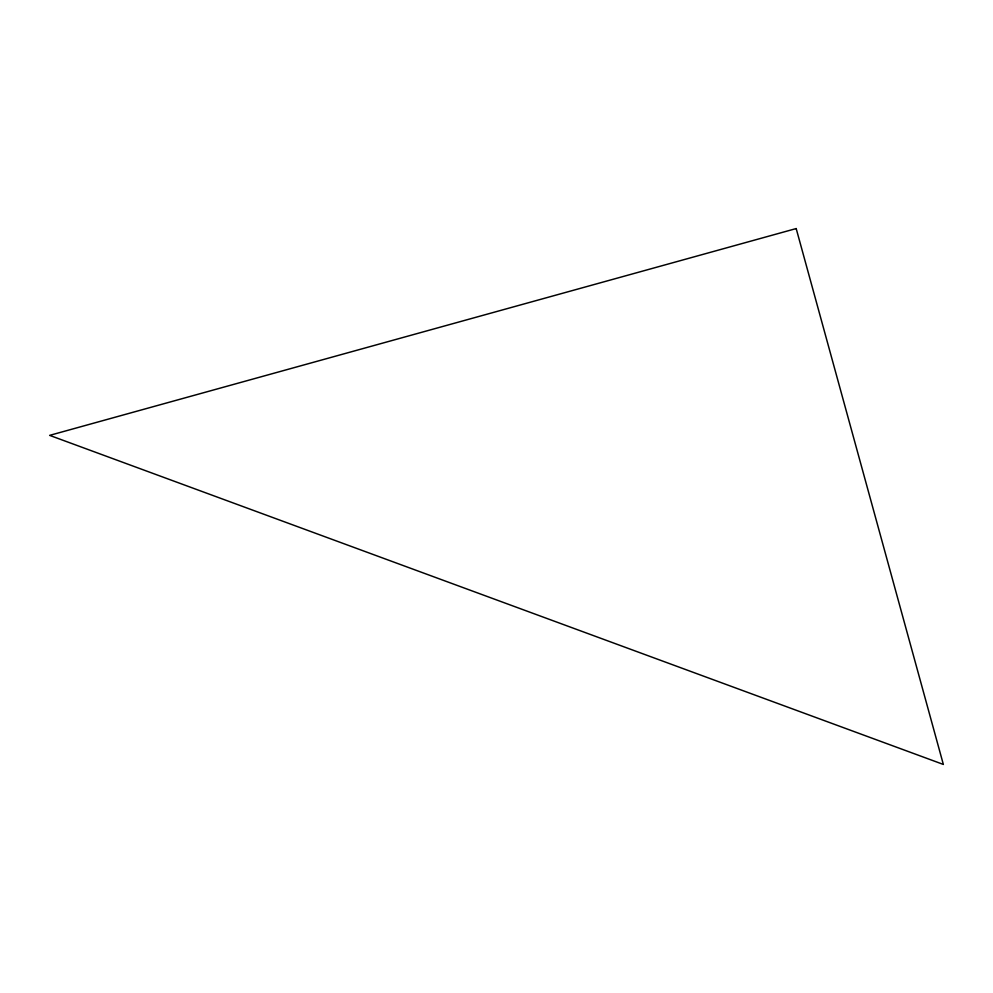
<?xml version="1.0" encoding="UTF-8"?>
<svg xmlns="http://www.w3.org/2000/svg" width="993" height="993" viewBox="0 0 993 993"><rect width="100%" height="100%" fill="white"/><g stroke="black" fill="none" stroke-linecap="round" stroke-linejoin="round"><path stroke-width="1.49" d="M796.187 228.564L49.65 435.368L943.35 764.436L796.187 228.564"/></g></svg>
